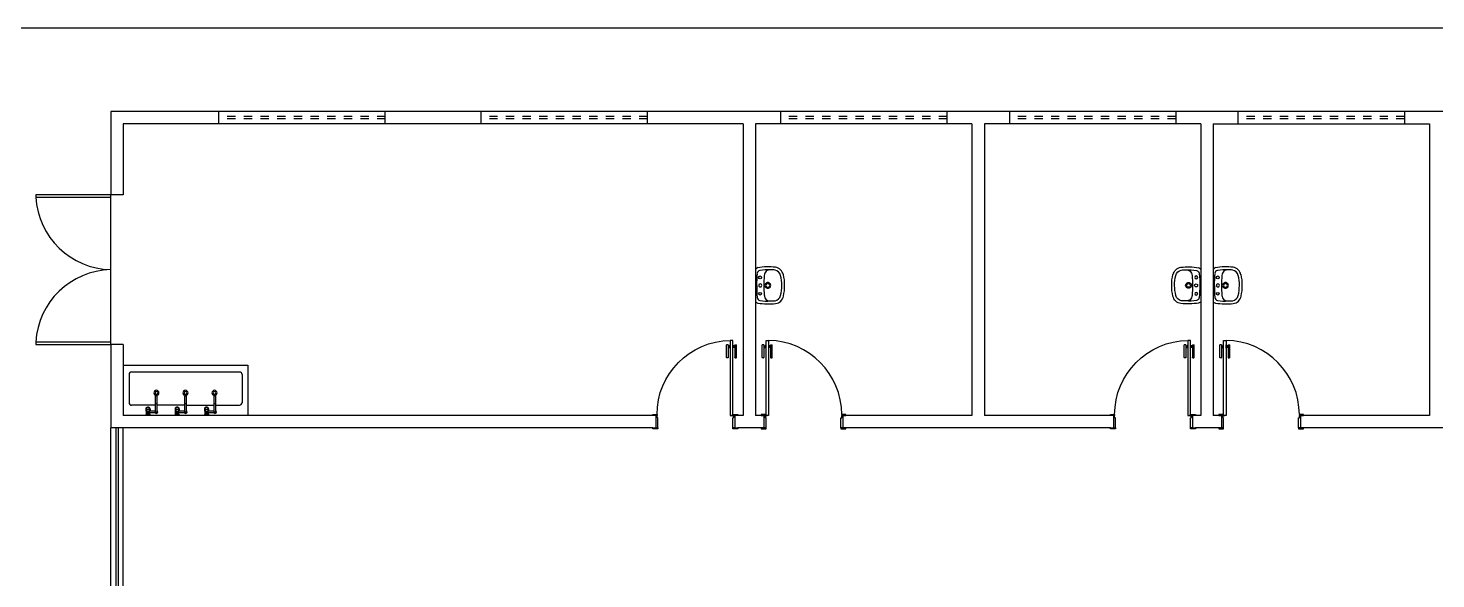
# Model space of a CAD drawing. Header units: inches. Extents: x 48213 to 96389, y -17773 to -8887.
# Drawn here: x 48251.64 to 48268.55, y -8893.88 to -8887.27 of the extents above; entities that cross this region are included whole.
import ezdxf

# ---------------------------------------------------------------- set-up
doc = ezdxf.new("R2010")
doc.units = ezdxf.units.IN
doc.header["$LTSCALE"] = 0.001
doc.header["$MEASUREMENT"] = 0
doc.linetypes.add('CONTORNO_QUADRO_T', pattern=[0.35, 0.2, -0.15])
for name, color, linetype in [('APCOZ', 7, 'Continuous'), ('APCOZ-I', 251, 'Continuous'), ('at_Entity', 7, 'Continuous'), ('ESQUADRIAS', 7, 'Continuous'), ('Revest_Cimentado 1- 3 Cimento e Areia Grossa', 252, 'Continuous')]:
    doc.layers.add(name, color=color, linetype=linetype)

# ---------------------------------------------------------------- blocks, each defined once
blk = doc.blocks.new('P90_02')
at = {"layer": 'ESQUADRIAS', "color": 3, "linetype": 'Continuous'}
for p, q in [((-0.02, 0.77), (-0.02, 0.921)), ((0, 0.921), (0, 0.77)), ((0.023, 0.88), (0.023, 0.92)), ((0.057, 0.88), (0.057, 0.92)), ((0.08, 0.921), (0.08, 0.77)), ((0.1, 0.77), (0.1, 0.921)), ((-0.003, 0.767), (-0.017, 0.767)), ((0.083, 0.767), (0.097, 0.767))]:
    blk.add_line(p, q, dxfattribs=at)
at = {"layer": 'ESQUADRIAS', "color": 3}
for p, q in [((0, 0.921), (-0.02, 0.921)), ((0, 0.91), (0.023, 0.91)), ((0, 0.9), (0.023, 0.9)), ((0, 0.89), (0.023, 0.89)), ((0.023, 0.92), (0.025, 0.92)), ((0.023, 0.88), (0.025, 0.88)), ((0.057, 0.92), (0.055, 0.92)), ((0.057, 0.88), (0.055, 0.88)), ((0.08, 0.91), (0.057, 0.91)), ((0.08, 0.9), (0.057, 0.9)), ((0.08, 0.89), (0.057, 0.89)), ((0.08, 0.921), (0.1, 0.921))]:
    blk.add_line(p, q, dxfattribs=at)
at = {"layer": 'ESQUADRIAS', "color": 2}
for p, q in [((0.025, 0.075), (0.025, 0.975)), ((0.025, 0.975), (0.055, 0.975)), ((0.055, 0.975), (0.055, 0.075)), ((0.055, 0.075), (0.025, 0.075))]:
    blk.add_line(p, q, dxfattribs=at)
at = {"layer": 'ESQUADRIAS'}
for p, q in [((0.016, 0.059), (0.016, 0.062)), ((0.032, 0.074), (0.029, 0.074))]:
    blk.add_line(p, q, dxfattribs=at)
at = {"layer": 'ESQUADRIAS', "color": 3}
for points in [[(0.015, 0.085), (-0.035, 0.085), (-0.035, 0.075), (0.015, 0.075)], [(0.985, 0.085), (0.935, 0.085), (0.935, 0.075), (0.985, 0.075)], [(0.025, -0.075), (0, -0.075), (-0.035, -0.075), (-0.035, -0.085), (0.025, -0.085)], [(0.985, -0.075), (0.925, -0.075), (0.925, -0.085), (0.985, -0.085)]]:
    blk.add_lwpolyline(points, close=True, dxfattribs=at)
at = {"layer": 'ESQUADRIAS', "color": 2}
for points in [[(0.025, 0.045), (0.015, 0.045), (0.015, 0.075), (0, 0.075), (0, -0.075), (0.025, -0.075)], [(0.925, 0.045), (0.935, 0.045), (0.935, 0.075), (0.95, 0.075), (0.95, -0.075), (0.925, -0.075)]]:
    blk.add_lwpolyline(points, close=True, dxfattribs=at)
at = {"layer": 'ESQUADRIAS', "color": 1}
for points in [[(0.016, 0.071, -0.236068), (0.015, 0.073), (0.015, 0.07), (0.015, 0.05), (0.016, 0.05)], [(0.02, 0.074, 0.236068), (0.017, 0.075), (0.02, 0.075), (0.04, 0.075), (0.04, 0.074)]]:
    blk.add_lwpolyline(points, format="xyb", close=True, dxfattribs=at)
at = {"layer": 'ESQUADRIAS'}
for points in [[(0.017, 0.063), (0.016, 0.062), (0.016, 0.062)], [(0.017, 0.058), (0.016, 0.059), (0.016, 0.059)], [(0.017, 0.06), (0.017, 0.06), (0.017, 0.058), (0.017, 0.058), (0.017, 0.063), (0.017, 0.063), (0.017, 0.06), (0.017, 0.06)], [(0.028, 0.073), (0.029, 0.074), (0.029, 0.074)], [(0.03, 0.073), (0.03, 0.073), (0.033, 0.073), (0.033, 0.073), (0.028, 0.073), (0.028, 0.073), (0.03, 0.073), (0.03, 0.073)], [(0.033, 0.073), (0.032, 0.074), (0.032, 0.074)]]:
    blk.add_lwpolyline(points, dxfattribs=at)
at = {"layer": 'ESQUADRIAS', "color": 1}
blk.add_circle((0.017, 0.073), 0.0025, dxfattribs=at)
at = {"layer": 'ESQUADRIAS'}
blk.add_arc((0.043, 0.083), 0.892, 0.1295, 89.2231, dxfattribs=at)
at = {"layer": 'ESQUADRIAS', "color": 3, "linetype": 'Continuous'}
for centre, start, end in [((-0.017, 0.77), 180, 260.5377), ((-0.003, 0.77), 260.5377, 360), ((0.083, 0.77), 180, 279.4623), ((0.097, 0.77), 279.4623, 0)]:
    blk.add_arc(centre, 0.003, start, end, dxfattribs=at)
blk = doc.blocks.new('new block12')
at = {"layer": 'at_Entity', "color": 0}
for p, q in [((-0.19, 0), (0, 0)), ((-0.114, 0.055), (-0.108, 0.066)), ((-0.108, 0.042), (-0.114, 0.055)), ((-0.108, 0.066), (-0.097, 0.072)), ((-0.097, 0.036), (-0.108, 0.042)), ((-0.097, 0.072), (-0.085, 0.066)), ((-0.085, 0.042), (-0.097, 0.036)), ((-0.085, 0.066), (-0.08, 0.055)), ((-0.08, 0.055), (-0.085, 0.042)), ((-0.063, 0), (0.125, 0)), ((0, 0), (0.193, 0)), ((0.083, 0.055), (0.087, 0.066)), ((0.087, 0.042), (0.083, 0.055)), ((0.087, 0.066), (0.099, 0.072)), ((0.099, 0.036), (0.087, 0.042)), ((0.099, 0.072), (0.11, 0.066)), ((0.11, 0.042), (0.099, 0.036)), ((0.11, 0.066), (0.116, 0.055)), ((0.116, 0.055), (0.11, 0.042))]:
    blk.add_line(p, q, dxfattribs=at)
for centre, radius, start, end in [((-0.012, -0.125), 0.474, 88.698, 104.4219), ((0.01, -0.125), 0.474, 75.6368, 91.3415), ((0.53, 0.153), 0.754, 173.4134, 189.6929), ((-0.104, 0.219), 0.117, 102.514, 169.9443), ((0.425, 0.149), 0.614, 177.3231, 189.2415), ((0.123, 0.188), 0.311, 171.3221, 181.8265), ((-0.117, 0.174), 0.0716, 176.6025, 219.5997), ((-0.102, 0.216), 0.0847, 102.9461, 167.2809), ((0.014, -0.261), 0.577, 91.3524, 103.5038), ((-0.001, 0.147), 0.0349, 90, 149.9929), ((-0.001, 0.147), 0.0222, 90, 180), ((-0.001, 0.147), 0.0349, 29.9968, 89.9993), ((-0.001, 0.147), 0.0222, 360, 90), ((-0.013, -0.257), 0.572, 76.4579, 88.6966), ((0.105, 0.222), 0.0784, 8.4194, 78.3837), ((0.108, 0.225), 0.111, 7.7196, 79.5925), ((0.108, 0.173), 0.0781, 324.6525, 2.8394), ((-0.262, 0.132), 0.45, 349.782, 5.7972), ((-0.133, 0.188), 0.319, 357.9946, 8.1696), ((-0.531, 0.154), 0.753, 350.2791, 6.5765), ((-0.165, 0.045), 0.0522, 200.5417, 238.93), ((-0.143, 0.057), 0.0385, 188.7558, 265.6127), ((-0.121, 0.171), 0.0667, 220.3438, 269.4487), ((-0.007, 1.728), 1.716, 265.3753, 270.2103), ((0.002, 1.574), 1.475, 265.1896, 269.9391), ((-0.001, 0.147), 0.0349, 150.0032, 209.9968), ((-0.001, 0.147), 0.0349, 209.9968, 269.9993), ((-0.001, 0.147), 0.0222, 180, 270), ((-0.001, 0.056), 0.018, 150.0128, 209.9872), ((-0.001, 0.056), 0.018, 90, 150.0398), ((-0.001, 0.056), 0.018, 210.0191, 270.0367), ((-0.001, 0.147), 0.0222, 270.0097, 360), ((-0.001, 0.147), 0.0349, 270, 329.9929), ((-0.001, 1.452), 1.353, 270.0208, 275.0951), ((-0.001, 0.056), 0.018, 30.0191, 90.0367), ((-0.001, 0.056), 0.018, 270, 330.0398), ((-0.001, 1.892), 1.879, 270, 274.4144), ((-0.001, 0.056), 0.018, 330.0128, 29.9872), ((-0.001, 0.147), 0.0349, 330.0032, 29.9968), ((0.123, 0.168), 0.0631, 266.7732, 320.7547), ((0.141, 0.059), 0.0402, 273.114, 350.3928), ((0.174, 0.034), 0.0386, 297.8673, 348.5693)]:
    blk.add_arc(centre, radius, start, end, dxfattribs=at)
blk = doc.blocks.new('new block19')
at = {"layer": 'APCOZ'}
for p, q in [((0.388, 0.055), (0.388, 0.226)), ((0.408, 0.055), (0.408, 0.226)), ((0.74, 0.055), (0.74, 0.226)), ((0.76, 0.055), (0.76, 0.226)), ((1.093, 0.055), (1.093, 0.226)), ((1.113, 0.055), (1.113, 0.226)), ((0.279, 0.021), (0.268, 0)), ((0.272, 0.08), (0.272, 0.058)), ((0.279, 0.021), (0.279, 0.046)), ((0.314, 0.021), (0.314, 0.031)), ((0.384, 0.031), (0.314, 0.031)), ((0.314, 0.021), (0.325, 0)), ((0.384, 0.051), (0.319, 0.051)), ((0.322, 0.08), (0.322, 0.058)), ((0.63, 0.021), (0.62, 0)), ((0.623, 0.08), (0.623, 0.058)), ((0.63, 0.021), (0.63, 0.046)), ((0.666, 0.021), (0.666, 0.031)), ((0.736, 0.031), (0.666, 0.031)), ((0.666, 0.021), (0.676, 0)), ((0.736, 0.051), (0.671, 0.051)), ((0.673, 0.08), (0.673, 0.058)), ((0.984, 0.021), (0.973, 0)), ((0.976, 0.08), (0.976, 0.058)), ((0.984, 0.021), (0.984, 0.046)), ((1.019, 0.021), (1.019, 0.031)), ((1.089, 0.031), (1.019, 0.031)), ((1.019, 0.021), (1.03, 0)), ((1.089, 0.051), (1.024, 0.051)), ((1.026, 0.08), (1.026, 0.058))]:
    blk.add_line(p, q, dxfattribs=at)
at = {"layer": 'APCOZ', "linetype": 'Continuous'}
for points in [[(0.322, 0.08, 0), (0.321, 0.083, 0), (0.32, 0.086, 0), (0.318, 0.089, 0), (0.315, 0.092, 0), (0.311, 0.094, 0), (0.308, 0.096, 0), (0.303, 0.097, 0), (0.299, 0.097, 0), (0.294, 0.097, 0), (0.29, 0.097, 0), (0.286, 0.096, 0), (0.282, 0.094, 0), (0.278, 0.092, 0), (0.276, 0.089, 0), (0.273, 0.086, 0), (0.272, 0.083, 0), (0.272, 0.08, 0)], [(0.272, 0.058, 0), (0.272, 0.055, 0), (0.273, 0.053, 0), (0.274, 0.05, 0), (0.276, 0.048, 0), (0.279, 0.046, 0)], [(0.319, 0.051, 0), (0.32, 0.052, 0), (0.321, 0.054, 0), (0.321, 0.055, 0), (0.321, 0.057, 0), (0.322, 0.058, 0)], [(0.673, 0.08, 0), (0.673, 0.083, 0), (0.671, 0.086, 0), (0.669, 0.089, 0), (0.666, 0.092, 0), (0.663, 0.094, 0), (0.659, 0.096, 0), (0.655, 0.097, 0), (0.65, 0.097, 0), (0.646, 0.097, 0), (0.641, 0.097, 0), (0.637, 0.096, 0), (0.633, 0.094, 0), (0.63, 0.092, 0), (0.627, 0.089, 0), (0.625, 0.086, 0), (0.624, 0.083, 0), (0.623, 0.08, 0)], [(0.623, 0.058, 0), (0.623, 0.055, 0), (0.624, 0.053, 0), (0.626, 0.05, 0), (0.628, 0.048, 0), (0.63, 0.046, 0)], [(0.671, 0.051, 0), (0.672, 0.052, 0), (0.672, 0.054, 0), (0.673, 0.055, 0), (0.673, 0.057, 0), (0.673, 0.058, 0)], [(1.026, 0.08, 0), (1.026, 0.083, 0), (1.024, 0.086, 0), (1.022, 0.089, 0), (1.019, 0.092, 0), (1.016, 0.094, 0), (1.012, 0.096, 0), (1.008, 0.097, 0), (1.003, 0.097, 0), (0.999, 0.097, 0), (0.994, 0.097, 0), (0.99, 0.096, 0), (0.986, 0.094, 0), (0.983, 0.092, 0), (0.98, 0.089, 0), (0.978, 0.086, 0), (0.977, 0.083, 0), (0.976, 0.08, 0)], [(0.976, 0.058, 0), (0.977, 0.055, 0), (0.977, 0.053, 0), (0.979, 0.05, 0), (0.981, 0.048, 0), (0.984, 0.046, 0)], [(1.024, 0.051, 0), (1.025, 0.052, 0), (1.025, 0.054, 0), (1.026, 0.055, 0), (1.026, 0.057, 0), (1.026, 0.058, 0)]]:
    blk.add_polyline3d(points, dxfattribs=at)
at = {"layer": 'APCOZ'}
for centre, radius, start, end in [((0.398, 0.231), 0.0112, 333.7208, 206.2792), ((0.75, 0.231), 0.0112, 333.7208, 206.2792), ((1.103, 0.231), 0.0112, 333.7208, 206.2792), ((0.398, 0.041), 0.0173, 125.4187, 144.5813), ((0.398, 0.041), 0.0173, 215.4187, 324.5813), ((0.398, 0.041), 0.0173, 35.4187, 54.5813), ((0.398, 0.041), 0.0173, 324.5813, 35.4187), ((0.75, 0.041), 0.0173, 125.4187, 144.5813), ((0.75, 0.041), 0.0173, 215.4187, 324.5813), ((0.75, 0.041), 0.0173, 35.4187, 54.5813), ((0.75, 0.041), 0.0173, 324.5813, 35.4187), ((1.103, 0.041), 0.0173, 125.4187, 144.5813), ((1.103, 0.041), 0.0173, 215.4187, 324.5813), ((1.103, 0.041), 0.0173, 35.4187, 54.5813), ((1.103, 0.041), 0.0173, 324.5813, 35.4187)]:
    blk.add_arc(centre, radius, start, end, dxfattribs=at)
at = {"layer": 'APCOZ-I'}
for p, q in [((0.388, 0.226), (0.388, 0.231)), ((0.408, 0.226), (0.408, 0.231)), ((0.74, 0.226), (0.74, 0.231)), ((0.76, 0.226), (0.76, 0.231)), ((1.093, 0.226), (1.093, 0.231)), ((1.113, 0.226), (1.113, 0.231)), ((0.279, 0.021), (0.314, 0.021)), ((0.281, 0.066), (0.281, 0.045)), ((0.312, 0.066), (0.312, 0.045)), ((0.314, 0.031), (0.314, 0.046)), ((0.388, 0.037), (0.388, 0.055)), ((0.408, 0.037), (0.408, 0.055)), ((0.63, 0.021), (0.666, 0.021)), ((0.632, 0.066), (0.632, 0.045)), ((0.664, 0.066), (0.664, 0.045)), ((0.666, 0.031), (0.666, 0.046)), ((0.74, 0.037), (0.74, 0.055)), ((0.76, 0.037), (0.76, 0.055)), ((0.984, 0.021), (1.019, 0.021)), ((0.986, 0.066), (0.986, 0.045)), ((1.017, 0.066), (1.017, 0.045)), ((1.019, 0.031), (1.019, 0.046)), ((1.093, 0.037), (1.093, 0.055)), ((1.113, 0.037), (1.113, 0.055))]:
    blk.add_line(p, q, dxfattribs=at)
at = {"layer": 'APCOZ-I', "linetype": 'Continuous'}
for points in [[(0.272, 0.08, 0), (0.272, 0.077, 0), (0.273, 0.074, 0), (0.275, 0.071, 0), (0.277, 0.069, 0), (0.28, 0.067, 0)], [(0.277, 0.083, 0), (0.277, 0.081, 0), (0.279, 0.079, 0), (0.281, 0.077, 0), (0.283, 0.076, 0), (0.286, 0.074, 0), (0.29, 0.073, 0), (0.294, 0.073, 0), (0.298, 0.073, 0), (0.301, 0.073, 0), (0.305, 0.074, 0), (0.308, 0.075, 0), (0.311, 0.076, 0), (0.314, 0.078, 0), (0.315, 0.08, 0), (0.316, 0.082, 0), (0.316, 0.084, 0), (0.315, 0.087, 0), (0.314, 0.089, 0), (0.311, 0.09, 0), (0.308, 0.092, 0), (0.305, 0.093, 0), (0.301, 0.094, 0), (0.298, 0.094, 0), (0.294, 0.094, 0), (0.29, 0.093, 0), (0.286, 0.092, 0), (0.283, 0.091, 0), (0.281, 0.089, 0), (0.279, 0.088, 0), (0.277, 0.085, 0), (0.277, 0.083, 0)], [(0.279, 0.046, 0), (0.279, 0.045, 0), (0.279, 0.045, 0), (0.28, 0.045, 0), (0.28, 0.045, 0), (0.28, 0.045, 0)], [(0.313, 0.067, 0), (0.316, 0.069, 0), (0.318, 0.071, 0), (0.32, 0.074, 0), (0.321, 0.077, 0), (0.322, 0.08, 0)], [(0.313, 0.045, 0), (0.313, 0.045, 0), (0.313, 0.045, 0), (0.314, 0.045, 0), (0.314, 0.045, 0), (0.314, 0.046, 0)], [(0.314, 0.046, 0), (0.315, 0.047, 0), (0.316, 0.047, 0), (0.318, 0.048, 0), (0.318, 0.05, 0), (0.319, 0.051, 0)], [(0.623, 0.08, 0), (0.623, 0.077, 0), (0.624, 0.074, 0), (0.626, 0.071, 0), (0.628, 0.069, 0), (0.631, 0.067, 0)], [(0.629, 0.083, 0), (0.629, 0.081, 0), (0.63, 0.079, 0), (0.632, 0.077, 0), (0.635, 0.076, 0), (0.638, 0.074, 0), (0.641, 0.073, 0), (0.645, 0.073, 0), (0.649, 0.073, 0), (0.653, 0.073, 0), (0.657, 0.074, 0), (0.66, 0.075, 0), (0.663, 0.076, 0), (0.665, 0.078, 0), (0.667, 0.08, 0), (0.667, 0.082, 0), (0.667, 0.084, 0), (0.667, 0.087, 0), (0.665, 0.089, 0), (0.663, 0.09, 0), (0.66, 0.092, 0), (0.657, 0.093, 0), (0.653, 0.094, 0), (0.649, 0.094, 0), (0.645, 0.094, 0), (0.641, 0.093, 0), (0.638, 0.092, 0), (0.635, 0.091, 0), (0.632, 0.089, 0), (0.63, 0.088, 0), (0.629, 0.085, 0), (0.629, 0.083, 0)], [(0.63, 0.046, 0), (0.631, 0.045, 0), (0.631, 0.045, 0), (0.631, 0.045, 0), (0.631, 0.045, 0), (0.632, 0.045, 0)], [(0.665, 0.067, 0), (0.668, 0.069, 0), (0.67, 0.071, 0), (0.672, 0.074, 0), (0.673, 0.077, 0), (0.673, 0.08, 0)], [(0.665, 0.045, 0), (0.665, 0.045, 0), (0.665, 0.045, 0), (0.665, 0.045, 0), (0.665, 0.045, 0), (0.666, 0.046, 0)], [(0.666, 0.046, 0), (0.667, 0.047, 0), (0.668, 0.047, 0), (0.669, 0.048, 0), (0.67, 0.05, 0), (0.671, 0.051, 0)], [(0.976, 0.08, 0), (0.976, 0.077, 0), (0.978, 0.074, 0), (0.979, 0.071, 0), (0.982, 0.069, 0), (0.985, 0.067, 0)], [(0.982, 0.083, 0), (0.982, 0.081, 0), (0.983, 0.079, 0), (0.985, 0.077, 0), (0.988, 0.076, 0), (0.991, 0.074, 0), (0.994, 0.073, 0), (0.998, 0.073, 0), (1.002, 0.073, 0), (1.006, 0.073, 0), (1.01, 0.074, 0), (1.013, 0.075, 0), (1.016, 0.076, 0), (1.018, 0.078, 0), (1.02, 0.08, 0), (1.021, 0.082, 0), (1.021, 0.084, 0), (1.02, 0.087, 0), (1.018, 0.089, 0), (1.016, 0.09, 0), (1.013, 0.092, 0), (1.01, 0.093, 0), (1.006, 0.094, 0), (1.002, 0.094, 0), (0.998, 0.094, 0), (0.994, 0.093, 0), (0.991, 0.092, 0), (0.988, 0.091, 0), (0.985, 0.089, 0), (0.983, 0.088, 0), (0.982, 0.085, 0), (0.982, 0.083, 0)], [(0.984, 0.046, 0), (0.984, 0.045, 0), (0.984, 0.045, 0), (0.984, 0.045, 0), (0.985, 0.045, 0), (0.985, 0.045, 0)], [(1.018, 0.067, 0), (1.021, 0.069, 0), (1.023, 0.071, 0), (1.025, 0.074, 0), (1.026, 0.077, 0), (1.026, 0.08, 0)], [(1.018, 0.045, 0), (1.018, 0.045, 0), (1.018, 0.045, 0), (1.018, 0.045, 0), (1.019, 0.045, 0), (1.019, 0.046, 0)], [(1.019, 0.046, 0), (1.02, 0.047, 0), (1.021, 0.047, 0), (1.022, 0.048, 0), (1.023, 0.05, 0), (1.024, 0.051, 0)]]:
    blk.add_polyline3d(points, dxfattribs=at)
at = {"layer": 'APCOZ-I'}
for centre, radius, start, end in [((0.398, 0.231), 0.01, 0, 180), ((0.75, 0.231), 0.01, 0, 180), ((1.103, 0.231), 0.01, 0, 180), ((0.297, -0.275), 0.279, 84.3752, 95.6248), ((0.297, -0.05), 0.0816, 77.5382, 102.4618), ((0.281, 0.068), 0.002, 237.8441, 296.0251), ((0.281, 0.047), 0.002, 238.4325, 285.6861), ((0.297, 0.036), 0.0335, 63.9749, 116.0251), ((0.297, -0.008), 0.0549, 74.3139, 105.6861), ((0.312, 0.068), 0.002, 243.9749, 302.1559), ((0.312, 0.047), 0.002, 254.314, 301.5675), ((0.398, 0.041), 0.0173, 144.5813, 215.4187), ((0.398, 0.041), 0.0126, 142.2518, 37.7482), ((0.398, 0.164), 0.0233, 244.5555, 295.4445), ((0.398, 0.058), 0.0233, 244.5555, 295.4445), ((0.648, -0.275), 0.279, 84.3752, 95.6248), ((0.648, -0.05), 0.0816, 77.5382, 102.4618), ((0.633, 0.068), 0.002, 237.8441, 296.0251), ((0.633, 0.047), 0.002, 238.4325, 285.6861), ((0.648, 0.036), 0.0335, 63.9749, 116.0251), ((0.648, -0.008), 0.0549, 74.3139, 105.6861), ((0.664, 0.068), 0.002, 243.9749, 302.1559), ((0.663, 0.047), 0.002, 254.314, 301.5675), ((0.75, 0.041), 0.0173, 144.5813, 215.4187), ((0.75, 0.041), 0.0126, 142.2518, 37.7482), ((0.75, 0.164), 0.0233, 244.5555, 295.4445), ((0.75, 0.058), 0.0233, 244.5555, 295.4445), ((1.001, -0.275), 0.279, 84.3752, 95.6248), ((1.001, -0.05), 0.0816, 77.5382, 102.4618), ((0.986, 0.068), 0.002, 237.8441, 296.0251), ((0.986, 0.047), 0.002, 238.4325, 285.6861), ((1.001, -0.008), 0.0549, 74.3139, 105.6861), ((1.001, 0.036), 0.0335, 63.9749, 116.0251), ((1.017, 0.068), 0.002, 243.9749, 302.1559), ((1.017, 0.047), 0.002, 254.314, 301.5675), ((1.103, 0.041), 0.0173, 144.5813, 215.4187), ((1.103, 0.041), 0.0126, 142.2518, 37.7482), ((1.103, 0.164), 0.0233, 244.5555, 295.4445), ((1.103, 0.058), 0.0233, 244.5555, 295.4445)]:
    blk.add_arc(centre, radius, start, end, dxfattribs=at)
at = {"layer": 'at_Entity', "color": 0}
for p, q in [((0, 0.601), (1.498, 0.601)), ((0.099, 0.521), (1.399, 0.521)), ((1.498, 0.601), (1.498, 0)), ((0.07, 0.491), (0.07, 0.152)), ((1.428, 0.491), (1.428, 0.152)), ((0.388, 0.121), (0.099, 0.121)), ((0.74, 0.121), (0.408, 0.121)), ((0.76, 0.121), (1.093, 0.121)), ((1.113, 0.121), (1.399, 0.121))]:
    blk.add_line(p, q, dxfattribs=at)
for centre, radius, start, end in [((0.097, 0.494), 0.0271, 84.3556, 185.6444), ((1.401, 0.493), 0.0273, 354.9702, 95.0298), ((0.399, 0.27), 0.0307, 90, 180), ((0.399, 0.27), 0.0307, 180, 270), ((0.399, 0.27), 0.018, 90, 180), ((0.399, 0.27), 0.018, 180, 270), ((0.399, 0.27), 0.0307, 360, 90), ((0.399, 0.27), 0.018, 360, 90), ((0.399, 0.27), 0.018, 270, 0), ((0.399, 0.27), 0.0307, 270, 0), ((0.748, 0.27), 0.0307, 90, 180), ((0.748, 0.27), 0.0307, 180, 270), ((0.748, 0.27), 0.018, 90, 180), ((0.748, 0.27), 0.018, 180, 270), ((0.748, 0.27), 0.0307, 360, 90), ((0.748, 0.27), 0.018, 360, 90), ((0.748, 0.27), 0.018, 270, 0), ((0.748, 0.27), 0.0307, 270, 0), ((1.097, 0.27), 0.0307, 90, 180), ((1.097, 0.27), 0.0307, 180, 270), ((1.097, 0.27), 0.018, 90, 180), ((1.097, 0.27), 0.018, 180, 270), ((1.097, 0.27), 0.0307, 360, 90), ((1.097, 0.27), 0.018, 360, 90), ((1.097, 0.27), 0.018, 270, 0), ((1.097, 0.27), 0.0307, 270, 0), ((0.099, 0.15), 0.0291, 174.7242, 271.3259), ((1.393, 0.155), 0.0349, 278.6902, 357.1314)]:
    blk.add_arc(centre, radius, start, end, dxfattribs=at)

msp = doc.modelspace()

# ---------------------------------------------------------------- linework, layer by layer
at = {"layer": 'Revest_Cimentado 1- 3 Cimento e Areia Grossa', "linetype": 'Continuous'}
for p, q in [((48287.028, -8887.268), (48240.228, -8887.268)), ((48252.628, -8888.268), (48252.628, -8889.268)), ((48282.678, -8888.268), (48252.628, -8888.268)), ((48260.678, -8888.268), (48260.678, -8888.418)), ((48262.678, -8888.268), (48262.678, -8888.418)), ((48263.428, -8888.268), (48263.428, -8888.418)), ((48265.428, -8888.268), (48265.428, -8888.418)), ((48268.178, -8888.268), (48268.178, -8888.418)), ((48260.228, -8888.418), (48252.778, -8888.418)), ((48260.228, -8888.418), (48260.228, -8891.918)), ((48260.228, -8888.418), (48260.228, -8891.918)), ((48262.978, -8888.418), (48260.378, -8888.418)), ((48260.378, -8888.418), (48260.378, -8891.918)), ((48262.978, -8888.418), (48262.978, -8891.918)), ((48265.728, -8888.418), (48263.128, -8888.418)), ((48263.128, -8888.418), (48263.128, -8891.918)), ((48265.728, -8888.418), (48265.728, -8891.918)), ((48265.878, -8888.418), (48265.878, -8891.918)), ((48265.878, -8888.418), (48268.478, -8888.418)), ((48268.478, -8888.418), (48268.478, -8891.918)), ((48252.628, -8891.068), (48252.628, -8892.068)), ((48259.143, -8891.918), (48252.778, -8891.918)), ((48260.228, -8891.918), (48260.163, -8891.918)), ((48260.443, -8891.918), (48260.378, -8891.918)), ((48262.978, -8891.918), (48261.463, -8891.918)), ((48264.643, -8891.918), (48263.128, -8891.918)), ((48265.728, -8891.918), (48265.663, -8891.918)), ((48265.943, -8891.918), (48265.878, -8891.918)), ((48268.478, -8891.918), (48266.963, -8891.918)), ((48259.143, -8892.068), (48252.778, -8892.068)), ((48260.443, -8892.068), (48260.163, -8892.068)), ((48260.503, -8892.068), (48260.478, -8892.068)), ((48264.643, -8892.068), (48261.463, -8892.068)), ((48265.943, -8892.068), (48265.663, -8892.068)), ((48270.143, -8892.068), (48266.963, -8892.068))]:
    msp.add_line(p, q, dxfattribs=at)
at = {"layer": 'Revest_Cimentado 1- 3 Cimento e Areia Grossa'}
for p, q in [((48253.928, -8888.418), (48253.928, -8888.268)), ((48255.928, -8888.418), (48255.928, -8888.268)), ((48257.078, -8888.418), (48257.078, -8888.268)), ((48259.078, -8888.418), (48259.078, -8888.268)), ((48266.178, -8888.418), (48266.178, -8888.268)), ((48252.778, -8888.418), (48252.778, -8889.268)), ((48252.628, -8889.268), (48251.728, -8889.268)), ((48251.728, -8889.268), (48251.728, -8889.298)), ((48251.728, -8889.298), (48252.628, -8889.298)), ((48252.778, -8889.268), (48252.628, -8889.268)), ((48252.628, -8889.298), (48252.628, -8889.268)), ((48252.628, -8891.038), (48252.628, -8889.298)), ((48252.628, -8891.038), (48251.728, -8891.038)), ((48251.728, -8891.038), (48251.728, -8891.068)), ((48251.728, -8891.068), (48252.628, -8891.068)), ((48252.628, -8891.068), (48252.628, -8891.038)), ((48252.778, -8891.068), (48252.628, -8891.068)), ((48252.778, -8891.068), (48252.778, -8891.918)), ((48252.778, -8892.068), (48252.628, -8892.068)), ((48252.628, -8894.068), (48252.628, -8892.068)), ((48252.688, -8892.068), (48252.688, -8894.068)), ((48252.718, -8892.068), (48252.718, -8894.068)), ((48252.778, -8894.068), (48252.778, -8892.068))]:
    msp.add_line(p, q, dxfattribs=at)
at = {"layer": 'Revest_Cimentado 1- 3 Cimento e Areia Grossa', "linetype": 'CONTORNO_QUADRO_T'}
for p, q in [((48255.928, -8888.328), (48253.928, -8888.328)), ((48255.928, -8888.358), (48253.928, -8888.358)), ((48259.078, -8888.328), (48257.078, -8888.328)), ((48259.078, -8888.358), (48257.078, -8888.358)), ((48262.678, -8888.328), (48260.678, -8888.328)), ((48262.678, -8888.358), (48260.678, -8888.358)), ((48265.428, -8888.328), (48263.428, -8888.328)), ((48265.428, -8888.358), (48263.428, -8888.358)), ((48268.178, -8888.328), (48266.178, -8888.328)), ((48268.178, -8888.358), (48266.178, -8888.358))]:
    msp.add_line(p, q, dxfattribs=at)
at = {"layer": 'Revest_Cimentado 1- 3 Cimento e Areia Grossa'}
for centre, start, end in [((48252.65, -8889.244), 183.3142, 268.6279), ((48252.65, -8891.091), 91.3721, 176.6858)]:
    msp.add_arc(centre, 0.924, start, end, dxfattribs=at)

# ---------------------------------------------------------------- block references
at = {"layer": 'Revest_Cimentado 1- 3 Cimento e Areia Grossa', "rotation": 270}
for p in [(48260.378, -8890.358), (48265.878, -8890.358)]:
    msp.add_blockref('new block12', p, dxfattribs=at)
at = {"layer": 'Revest_Cimentado 1- 3 Cimento e Areia Grossa', "xscale": -1, "rotation": 90}
msp.add_blockref('new block12', (48265.728, -8890.358), dxfattribs=at)
at = {"layer": 'Revest_Cimentado 1- 3 Cimento e Areia Grossa', "xscale": -1}
for p in [(48260.128, -8891.993), (48265.628, -8891.993)]:
    msp.add_blockref('P90_02', p, dxfattribs=at)
at = {"layer": 'Revest_Cimentado 1- 3 Cimento e Areia Grossa'}
for name, p in [('P90_02', (48260.478, -8891.993)), ('P90_02', (48265.978, -8891.993)), ('new block19', (48252.778, -8891.918))]:
    msp.add_blockref(name, p, dxfattribs=at)

doc.saveas('drawing.dxf')
